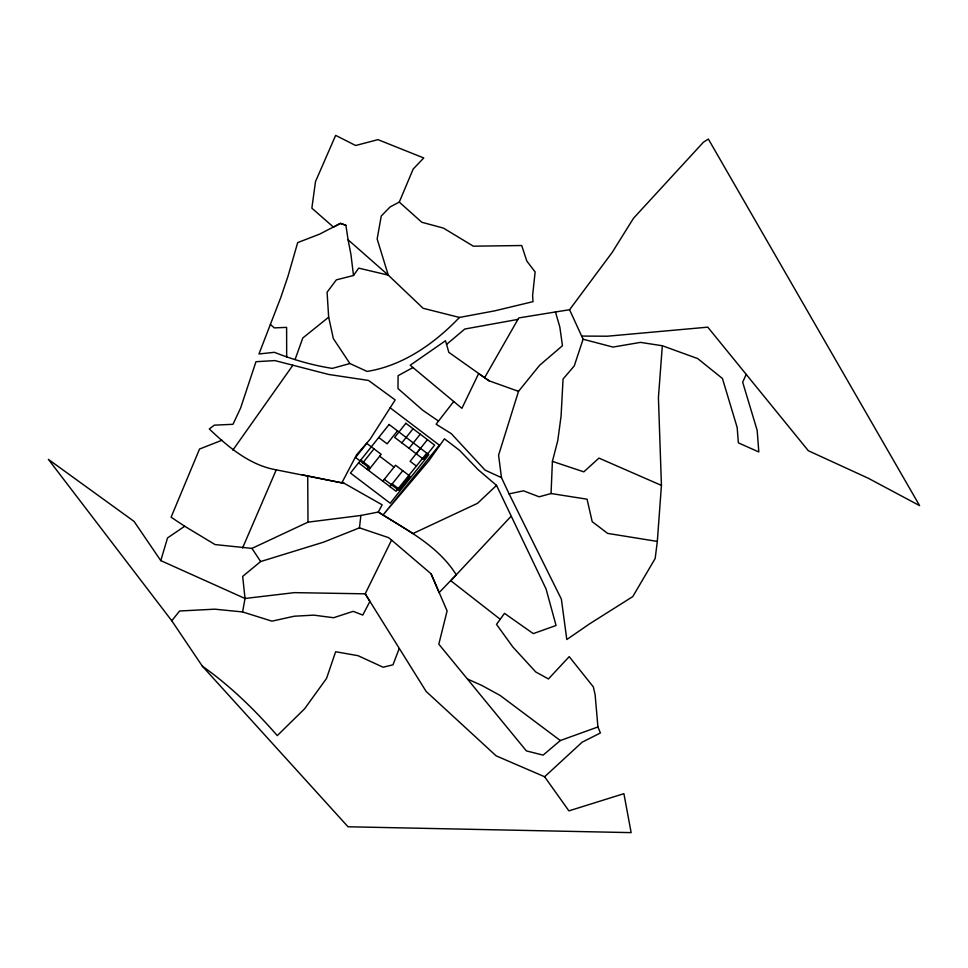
<?xml version="1.0" encoding="UTF-8"?>
<svg xmlns="http://www.w3.org/2000/svg" width="968" height="968" viewBox="0 0 968 968"><rect width="100%" height="100%" fill="white"/><g stroke="black" fill="none" stroke-linecap="round" stroke-linejoin="round"><path stroke-width="1.45" d="M518.509 391.35L489.118 380.823L484.617 377.689L518.763 317.94L555.451 311.962L559.831 327.027L562.456 345.721L539.612 365.299L518.509 391.35L498.58 455.19L501.484 477.647L509.095 493.874L523.482 490.824L539.176 496.814L551.046 493.523L552.413 461.373L557.774 440.573L561.065 416.228L563.061 379.032L574.266 365.916L583.087 339.224L569.571 309.736L612.212 252.382L633.495 218.272L703.421 142.211L708.334 139.029L919.6 505.635L868.248 478.228L808.34 450.737L707.777 327.16L607.311 336.211L581.647 336.077M509.095 493.874L561.38 599.168L566.8 639.521L589.597 623.84L632.794 596.578L655.179 558.476L657.32 541.427L661.434 485.404L658.421 397.533L662.33 345.745L640.453 342.382L613.01 347.076L583.087 339.224M359.443 527.838L360.895 515.46L378.282 512.048C406.499 529.919 438.044 545.589 456.267 574.823L439.157 592.561L431.087 573.818L391.568 540.083L388.579 537.651L359.443 527.838L323.748 542.104L260.658 561.549L242.678 576.384L245.025 598.478L242.593 611.945L271.96 621.154L294.236 616.217L313.789 615.14L333.585 617.729L353.175 611.34L362.77 615.067L369.909 601.443L365.214 593.832L294.453 592.634L245.025 598.478L160.773 560.617L134.056 521.389L48.4 459.389L171.772 620.766L202.36 666.19L348.02 826.769L631.148 832.625L623.9 793.675L568.906 810.869L544.621 776.76L496.112 755.826L426.162 691.467L365.214 593.832L391.568 540.083M160.773 560.617L167.537 537.918L184.694 526.253L215.065 544.573L251.946 548.396L307.993 522.151L360.895 515.46M295.095 359.503L302.79 338.001L328.66 317.165L327.087 292.203L336.356 279.861L353.526 275.493L358.668 268.124L388.265 275.13L423.089 308.272L459.449 317.444L494.733 310.849L533.029 301.653L532.606 295.518L535.135 271.96L526.81 261.07L521.716 245.521L473.34 246.187L443.429 228.097L421.806 222.265L399.276 202.082L390.128 206.934L381.271 215.997L377.145 238.951L388.265 275.13L348.093 239.798L345.891 225.266L340.458 223.366L319.585 234.147L297.696 242.605L287.956 276.352L280.793 297.466L258.964 353.973L274.392 352.316C293.062 359.66 312.422 365.287 332.254 368.397L349.896 363.532L367.066 371.422C403.16 365.674 434.644 343.398 459.449 317.444M399.155 648.717L392.984 664.81L383.122 667.23L358.087 655.699L335.642 651.73L326.555 678.386L304.63 708.77L277.284 735.62C254.899 709.907 230.239 685.864 202.36 666.19M399.276 202.082L413.191 169.025L423.754 157.966L377.968 139.646L355.631 145.502L335.654 135.375L315.507 181.561L311.865 208.18L333.524 227.165L340.458 223.378L345.891 225.266M242.569 547.985L276.243 469.855L341.813 482.875L356.672 454.67L370.2 439.121L395.174 399.929L368.505 380.448L328.672 374.459L274.936 360.592L255.976 361.705L240.596 408.048L232.998 424.299L214.267 425.17L209.294 428.957C228.242 447.01 249.817 465.245 276.243 469.855M746.207 374.398L742.674 382.203L757.17 430.385L758.815 451.971L738.354 442.848L737.18 427.529L722.443 378.5L697.698 358.584L662.33 345.745M232.828 450.156L292.88 365.226M544.621 776.76L582.131 742.202L600.402 732.97L597.921 726.956L595.139 694.867L593.336 686.893L569.208 656.643L548.433 678.967L535.74 671.949L512.883 647.023L496.499 624.372L504.509 613.361L533.295 633.616L556.056 625.473L546.037 588.895L496.524 485.379L478.277 469.819L459.57 450.35L444.445 438.831L428.776 460.889L383.05 514.976L439.351 445.147L390.152 407.806M453.714 401.49L436.096 424.202L451.294 433.664L485.089 470.133L501.484 477.647M362.758 462.958L373.975 448.849M366.957 469.178L369.159 466.419L360.786 460.054M397.461 430.857L387.127 443.84L378.742 437.488M368.445 470.303L381.174 454.319L366.787 443.392L355.571 457.501L369.945 468.415M401.829 442.848L413.058 428.739M382.82 481.217L395.549 465.233L409.924 476.147L398.695 490.244L384.32 479.329M409.016 448.305L420.245 434.196M389.959 486.65L392.161 483.879L398.271 488.513M420.463 448.317L410.129 461.312L416.373 466.056M391.508 484.786L402.736 470.69M416.204 453.762L427.433 439.654M171.772 620.766L179.6 611.002L214.751 609.174L242.593 611.945M426.803 453.133L396.045 491.26L358.584 462.825M510.898 516.476L450.761 580.703L500.262 619.29M496.524 485.379L477.526 503.324L412.985 533.537L378.282 512.048L382.142 504.812L342.188 482.149M597.921 726.956L560.339 740.532L543.109 755.113L526.386 750.902L438.819 644.168L447.095 610.929L431.087 573.818M446.563 344.402L464.785 329.035L517.928 319.404M412.961 367.537L398.09 375.669L397.981 388.543L422.689 410.202L438.516 421.08M221.914 440.246L199.529 449.043L171.094 517.214L184.694 526.253M555.451 311.962L569.571 309.736M551.046 493.523L587.056 499.198L592.198 521.667L607.638 533.392L657.32 541.427M302.197 474.78L344.305 483.359M552.413 461.373L583.825 471.852L598.95 458.106L661.434 485.404M467.786 679.161L481.931 685.489L500.166 695.472L560.339 740.532M484.617 377.689L448.825 352.352L445.51 340.736L410.214 365.239L461.905 408.327L478.652 373.575L489.118 380.823M379.662 456.206L394.049 467.12M270.374 324.437L274.331 327.898L286.613 327.365L286.673 356.986M349.896 363.532L333.343 338.57L328.672 317.165M251.946 548.396L260.658 561.549M348.093 239.81L350.9 254.221L353.514 275.493M307.715 475.917L307.993 522.151M389.088 424.492L350.452 473.049L390.213 503.227L428.836 454.682L389.088 424.492M405.87 423.282L394.641 437.391L423.391 459.219L434.62 445.111L405.87 423.282"/></g></svg>
